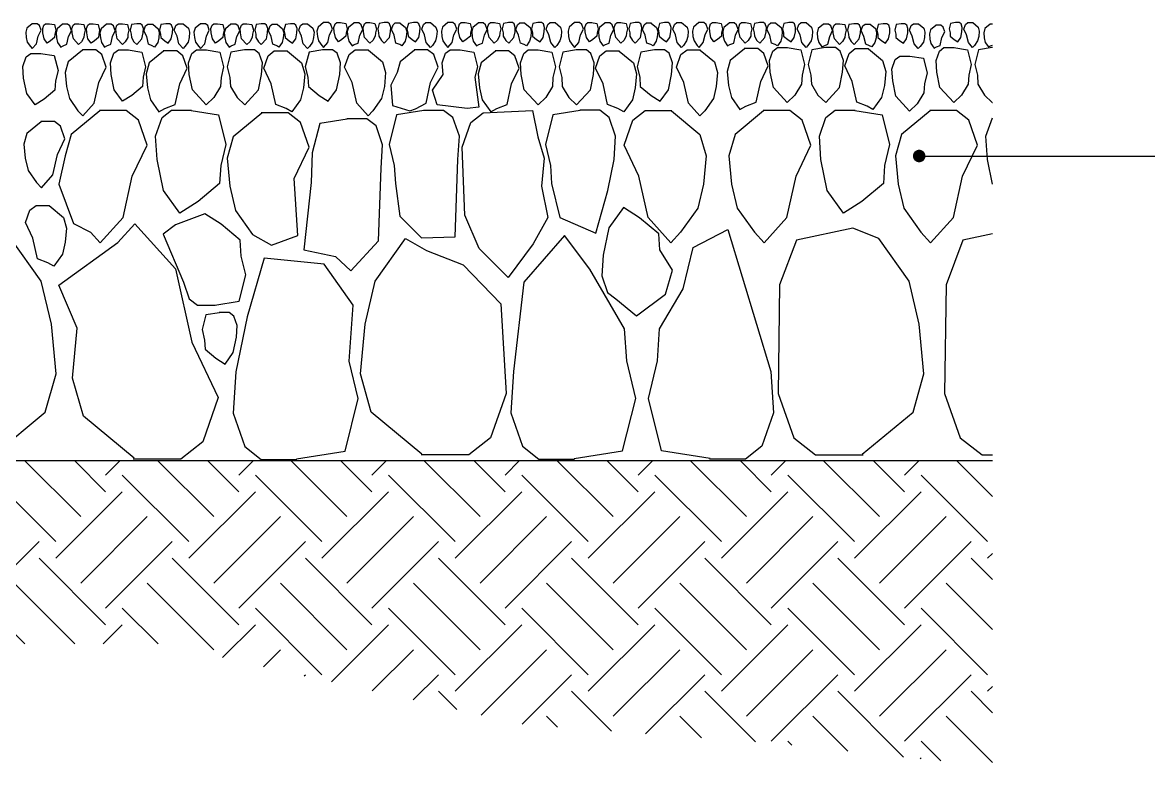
# Model space of a CAD drawing. Header units: millimetres. Extents: x 4085 to 4872, y 1447 to 1654.
# Drawn here: x 4410.6 to 4415.98, y 1644.19 to 1647.74 of the extents above; entities that cross this region are included whole.
import ezdxf

# ---------------------------------------------------------------- set-up
doc = ezdxf.new("R2010")
doc.units = ezdxf.units.MM
for name, color, linetype in [('RETINI', 253, 'Continuous'), ('SEZIONI', 5, 'Continuous'), ('TESTO', 252, 'Continuous'), ('VESPAIO', 33, 'Continuous')]:
    doc.layers.add(name, color=color, linetype=linetype)

msp = doc.modelspace()

# ---------------------------------------------------------------- hatches: boundary and pattern name
at = {"layer": 'RETINI'}
h = msp.add_hatch(dxfattribs=at)
h.set_pattern_fill('EARTH', color=256, scale=1.8, angle=45, style=0)
h.set_pattern_definition([(45, (1691.03736, -2224.34462), (4e-17, 0.636396103), [0.45, -0.45]), (45, (1690.91803, -2224.2253), (4e-17, 0.636396103), [0.45, -0.45]), (45, (1690.7987, -2224.10597), (4e-17, 0.636396103), [0.45, -0.45]), (135, (1690.7987, -2224.02642), (-0.636396103, 8e-17), [0.45, -0.45]), (135, (1690.91803, -2223.9071), (-0.636396103, 8e-17), [0.45, -0.45]), (135, (1691.03736, -2223.78778), (-0.636396103, 8e-17), [0.45, -0.45])])
h.paths.add_polyline_path([(4411.259, 1644.7728), (4413, 1644.3862), (4414.2123, 1644.296), (4415.2335, 1644.187), (4415.2335, 1645.6504), (4406.8335, 1645.6504), (4406.8335, 1644.3291), (4407.403, 1644.6439), (4408.3961, 1644.7728), (4409.8146, 1644.7728)])

# ---------------------------------------------------------------- linework, layer by layer
at = {"color": 0, "linetype": 'ByBlock', "const_width": 0.03}
msp.add_lwpolyline([(4414.8957, 1647.0973, 1), (4414.8713, 1647.1147, 1)], format="xyb", close=True, dxfattribs=at)
at = {"layer": 'SEZIONI'}
msp.add_lwpolyline([(4406.8335, 1645.6504), (4415.2335, 1645.6504)], dxfattribs=at)
at = {"layer": 'TESTO', "linetype": 'Continuous'}
msp.add_line((4414.8835, 1647.106), (4420.34, 1647.106), dxfattribs=at)
at = {"layer": 'TESTO'}
msp.add_lwpolyline([(4415.2335, 1647.7366), (4415.2225, 1647.7366)], dxfattribs=at)
at = {"layer": 'VESPAIO'}
for points in [[(4410.6438, 1647.738), (4410.6182, 1647.7168), (4410.6127, 1647.6975), (4410.6151, 1647.6724), (4410.6202, 1647.6508), (4410.6355, 1647.6292), (4410.6442, 1647.6197), (4410.6646, 1647.6425), (4410.6729, 1647.6795), (4410.6862, 1647.7074), (4410.6784, 1647.7298), (4410.6674, 1647.7384), (4410.6434, 1647.7384)], [(4410.7256, 1647.7383), (4410.7501, 1647.7345), (4410.7567, 1647.7079), (4410.7522, 1647.6891), (4410.7511, 1647.6728), (4410.7318, 1647.6566), (4410.7155, 1647.6462), (4410.7007, 1647.6667), (4410.6951, 1647.6944), (4410.6938, 1647.7153), (4410.6997, 1647.7321), (4410.7079, 1647.7386), (4410.7259, 1647.7386)], [(4410.7889, 1647.736), (4410.7634, 1647.7148), (4410.7579, 1647.6955), (4410.7602, 1647.6704), (4410.7653, 1647.6488), (4410.7807, 1647.6271), (4410.7912, 1647.6332), (4410.8098, 1647.6405), (4410.818, 1647.6774), (4410.8314, 1647.7053), (4410.8235, 1647.7277), (4410.8125, 1647.7364), (4410.7885, 1647.7364)], [(4410.8656, 1647.7382), (4410.8901, 1647.7344), (4410.8967, 1647.7078), (4410.8921, 1647.689), (4410.8911, 1647.6728), (4410.8792, 1647.6526), (4410.8653, 1647.6397), (4410.8407, 1647.6666), (4410.8351, 1647.6943), (4410.8337, 1647.7152), (4410.8396, 1647.732), (4410.8479, 1647.7385), (4410.8659, 1647.7385)], [(4410.9349, 1647.7383), (4410.9594, 1647.7345), (4410.966, 1647.7079), (4410.9615, 1647.6891), (4410.9604, 1647.6728), (4410.9411, 1647.6566), (4410.9248, 1647.6462), (4410.91, 1647.6667), (4410.9044, 1647.6944), (4410.9031, 1647.7153), (4410.909, 1647.7321), (4410.9172, 1647.7386), (4410.9352, 1647.7386)], [(4410.9982, 1647.736), (4410.9727, 1647.7148), (4410.9671, 1647.6955), (4410.9695, 1647.6704), (4410.9746, 1647.6488), (4410.99, 1647.6271), (4411.0005, 1647.6332), (4411.019, 1647.6405), (4411.0273, 1647.6774), (4411.0407, 1647.7053), (4411.0328, 1647.7277), (4411.0218, 1647.7364), (4410.9978, 1647.7364)], [(4411.0749, 1647.7382), (4411.0994, 1647.7344), (4411.106, 1647.7078), (4411.1014, 1647.689), (4411.1004, 1647.6728), (4411.0885, 1647.6526), (4411.0746, 1647.6397), (4411.05, 1647.6666), (4411.0444, 1647.6943), (4411.043, 1647.7152), (4411.0489, 1647.732), (4411.0572, 1647.7385), (4411.0752, 1647.7385)], [(4411.1435, 1647.7382), (4411.119, 1647.7344), (4411.1124, 1647.7078), (4411.117, 1647.689), (4411.118, 1647.6728), (4411.1299, 1647.6526), (4411.1438, 1647.6397), (4411.1684, 1647.6666), (4411.174, 1647.6943), (4411.1754, 1647.7152), (4411.1695, 1647.732), (4411.1612, 1647.7385), (4411.1433, 1647.7385)], [(4411.2202, 1647.736), (4411.2458, 1647.7148), (4411.2513, 1647.6955), (4411.2489, 1647.6704), (4411.2438, 1647.6488), (4411.2285, 1647.6271), (4411.2179, 1647.6332), (4411.1994, 1647.6405), (4411.1911, 1647.6774), (4411.1777, 1647.7053), (4411.1856, 1647.7277), (4411.1966, 1647.7364), (4411.2206, 1647.7364)], [(4411.2835, 1647.7383), (4411.259, 1647.7345), (4411.2524, 1647.7079), (4411.257, 1647.6891), (4411.258, 1647.6728), (4411.2773, 1647.6566), (4411.2936, 1647.6462), (4411.3084, 1647.6667), (4411.314, 1647.6944), (4411.3154, 1647.7153), (4411.3095, 1647.7321), (4411.3012, 1647.7386), (4411.2832, 1647.7386)], [(4411.3653, 1647.738), (4411.3909, 1647.7168), (4411.3964, 1647.6975), (4411.394, 1647.6724), (4411.3889, 1647.6508), (4411.3736, 1647.6292), (4411.365, 1647.6197), (4411.3445, 1647.6425), (4411.3362, 1647.6795), (4411.3229, 1647.7074), (4411.3307, 1647.7298), (4411.3418, 1647.7384), (4411.3657, 1647.7384)], [(4411.448, 1647.738), (4411.4224, 1647.7168), (4411.4169, 1647.6975), (4411.4193, 1647.6724), (4411.4244, 1647.6508), (4411.4397, 1647.6292), (4411.4484, 1647.6197), (4411.4688, 1647.6425), (4411.4771, 1647.6795), (4411.4904, 1647.7074), (4411.4826, 1647.7298), (4411.4715, 1647.7384), (4411.4476, 1647.7384)], [(4411.5298, 1647.7383), (4411.5543, 1647.7345), (4411.5609, 1647.7079), (4411.5563, 1647.6891), (4411.5553, 1647.6728), (4411.536, 1647.6566), (4411.5197, 1647.6462), (4411.5049, 1647.6667), (4411.4993, 1647.6944), (4411.4979, 1647.7153), (4411.5038, 1647.7321), (4411.5121, 1647.7386), (4411.5301, 1647.7386)], [(4411.5931, 1647.736), (4411.5675, 1647.7148), (4411.562, 1647.6955), (4411.5644, 1647.6704), (4411.5695, 1647.6488), (4411.5848, 1647.6271), (4411.5954, 1647.6332), (4411.6139, 1647.6405), (4411.6222, 1647.6774), (4411.6356, 1647.7053), (4411.6277, 1647.7277), (4411.6167, 1647.7364), (4411.5927, 1647.7364)], [(4411.6698, 1647.7382), (4411.6943, 1647.7344), (4411.7009, 1647.7078), (4411.6963, 1647.689), (4411.6953, 1647.6728), (4411.6834, 1647.6526), (4411.6695, 1647.6397), (4411.6449, 1647.6666), (4411.6393, 1647.6943), (4411.6379, 1647.7152), (4411.6438, 1647.732), (4411.6521, 1647.7385), (4411.6701, 1647.7385)], [(4411.7384, 1647.7382), (4411.7139, 1647.7344), (4411.7073, 1647.7078), (4411.7119, 1647.689), (4411.7129, 1647.6728), (4411.7248, 1647.6526), (4411.7387, 1647.6397), (4411.7633, 1647.6666), (4411.7689, 1647.6943), (4411.7703, 1647.7152), (4411.7644, 1647.732), (4411.7561, 1647.7385), (4411.7381, 1647.7385)], [(4411.8151, 1647.736), (4411.8407, 1647.7148), (4411.8462, 1647.6955), (4411.8438, 1647.6704), (4411.8387, 1647.6488), (4411.8234, 1647.6271), (4411.8128, 1647.6332), (4411.7943, 1647.6405), (4411.786, 1647.6774), (4411.7726, 1647.7053), (4411.7805, 1647.7277), (4411.7915, 1647.7364), (4411.8155, 1647.7364)], [(4411.8784, 1647.7383), (4411.8539, 1647.7345), (4411.8473, 1647.7079), (4411.8519, 1647.6891), (4411.8529, 1647.6728), (4411.8722, 1647.6566), (4411.8885, 1647.6462), (4411.9033, 1647.6667), (4411.9089, 1647.6944), (4411.9102, 1647.7153), (4411.9044, 1647.7321), (4411.8961, 1647.7386), (4411.8781, 1647.7386)], [(4411.9602, 1647.738), (4411.9858, 1647.7168), (4411.9913, 1647.6975), (4411.9889, 1647.6724), (4411.9838, 1647.6508), (4411.9685, 1647.6292), (4411.9598, 1647.6197), (4411.9394, 1647.6425), (4411.9311, 1647.6795), (4411.9178, 1647.7074), (4411.9256, 1647.7298), (4411.9366, 1647.7384), (4411.9606, 1647.7384)], [(4412.0359, 1647.7438), (4412.0103, 1647.7225), (4412.0048, 1647.7033), (4412.0072, 1647.6781), (4412.0123, 1647.6565), (4412.0276, 1647.6349), (4412.0363, 1647.6255), (4412.0567, 1647.6483), (4412.065, 1647.6852), (4412.0784, 1647.7131), (4412.0705, 1647.7355), (4412.0595, 1647.7441), (4412.0355, 1647.7441)], [(4412.1177, 1647.744), (4412.1422, 1647.7402), (4412.1489, 1647.7137), (4412.1443, 1647.6948), (4412.1433, 1647.6786), (4412.1239, 1647.6624), (4412.1076, 1647.6519), (4412.0928, 1647.6724), (4412.0872, 1647.7001), (4412.0859, 1647.721), (4412.0918, 1647.7378), (4412.1, 1647.7443), (4412.118, 1647.7443)], [(4412.181, 1647.7417), (4412.1555, 1647.7205), (4412.15, 1647.7012), (4412.1523, 1647.6761), (4412.1574, 1647.6545), (4412.1728, 1647.6329), (4412.1833, 1647.639), (4412.2019, 1647.6462), (4412.2101, 1647.6832), (4412.2235, 1647.7111), (4412.2156, 1647.7335), (4412.2046, 1647.7421), (4412.1806, 1647.7421)], [(4412.2577, 1647.7439), (4412.2822, 1647.7401), (4412.2888, 1647.7136), (4412.2842, 1647.6947), (4412.2832, 1647.6785), (4412.2713, 1647.6584), (4412.2574, 1647.6454), (4412.2328, 1647.6723), (4412.2272, 1647.7), (4412.2258, 1647.7209), (4412.2317, 1647.7377), (4412.24, 1647.7442), (4412.258, 1647.7442)], [(4412.3264, 1647.7439), (4412.3019, 1647.7401), (4412.2952, 1647.7136), (4412.2998, 1647.6947), (4412.3008, 1647.6785), (4412.3127, 1647.6584), (4412.3267, 1647.6454), (4412.3513, 1647.6723), (4412.3569, 1647.7), (4412.3582, 1647.7209), (4412.3523, 1647.7377), (4412.3441, 1647.7442), (4412.3261, 1647.7442)], [(4412.403, 1647.7417), (4412.4286, 1647.7205), (4412.4341, 1647.7012), (4412.4317, 1647.6761), (4412.4266, 1647.6545), (4412.4113, 1647.6329), (4412.4007, 1647.639), (4412.3822, 1647.6462), (4412.3739, 1647.6832), (4412.3606, 1647.7111), (4412.3684, 1647.7335), (4412.3794, 1647.7421), (4412.4034, 1647.7421)], [(4412.4663, 1647.744), (4412.4418, 1647.7402), (4412.4352, 1647.7137), (4412.4398, 1647.6948), (4412.4408, 1647.6786), (4412.4601, 1647.6624), (4412.4764, 1647.6519), (4412.4912, 1647.6724), (4412.4968, 1647.7001), (4412.4982, 1647.721), (4412.4923, 1647.7378), (4412.484, 1647.7443), (4412.466, 1647.7443)], [(4412.5482, 1647.7438), (4412.5737, 1647.7225), (4412.5792, 1647.7033), (4412.5769, 1647.6781), (4412.5718, 1647.6565), (4412.5564, 1647.6349), (4412.5478, 1647.6255), (4412.5273, 1647.6483), (4412.5191, 1647.6852), (4412.5057, 1647.7131), (4412.5136, 1647.7355), (4412.5246, 1647.7441), (4412.5486, 1647.7441)], [(4412.6308, 1647.7438), (4412.6052, 1647.7225), (4412.5997, 1647.7033), (4412.6021, 1647.6781), (4412.6072, 1647.6565), (4412.6225, 1647.6349), (4412.6312, 1647.6255), (4412.6516, 1647.6483), (4412.6599, 1647.6852), (4412.6732, 1647.7131), (4412.6654, 1647.7355), (4412.6544, 1647.7441), (4412.6304, 1647.7441)], [(4412.7126, 1647.744), (4412.7371, 1647.7402), (4412.7437, 1647.7137), (4412.7392, 1647.6948), (4412.7381, 1647.6786), (4412.7188, 1647.6624), (4412.7025, 1647.6519), (4412.6877, 1647.6724), (4412.6821, 1647.7001), (4412.6808, 1647.721), (4412.6867, 1647.7378), (4412.6949, 1647.7443), (4412.7129, 1647.7443)], [(4412.7759, 1647.7417), (4412.7504, 1647.7205), (4412.7449, 1647.7012), (4412.7472, 1647.6761), (4412.7523, 1647.6545), (4412.7677, 1647.6329), (4412.7782, 1647.639), (4412.7968, 1647.6462), (4412.805, 1647.6832), (4412.8184, 1647.7111), (4412.8105, 1647.7335), (4412.7995, 1647.7421), (4412.7755, 1647.7421)], [(4412.8526, 1647.7439), (4412.8771, 1647.7401), (4412.8837, 1647.7136), (4412.8791, 1647.6947), (4412.8781, 1647.6785), (4412.8662, 1647.6584), (4412.8523, 1647.6454), (4412.8277, 1647.6723), (4412.8221, 1647.7), (4412.8207, 1647.7209), (4412.8266, 1647.7377), (4412.8349, 1647.7442), (4412.8529, 1647.7442)], [(4412.9213, 1647.7439), (4412.8967, 1647.7401), (4412.8901, 1647.7136), (4412.8947, 1647.6947), (4412.8957, 1647.6785), (4412.9076, 1647.6584), (4412.9216, 1647.6454), (4412.9461, 1647.6723), (4412.9517, 1647.7), (4412.9531, 1647.7209), (4412.9472, 1647.7377), (4412.939, 1647.7442), (4412.921, 1647.7442)], [(4412.9979, 1647.7417), (4413.0235, 1647.7205), (4413.029, 1647.7012), (4413.0266, 1647.6761), (4413.0215, 1647.6545), (4413.0062, 1647.6329), (4412.9956, 1647.639), (4412.9771, 1647.6462), (4412.9688, 1647.6832), (4412.9554, 1647.7111), (4412.9633, 1647.7335), (4412.9743, 1647.7421), (4412.9983, 1647.7421)], [(4413.0612, 1647.744), (4413.0367, 1647.7402), (4413.0301, 1647.7137), (4413.0347, 1647.6948), (4413.0357, 1647.6786), (4413.055, 1647.6624), (4413.0713, 1647.6519), (4413.0861, 1647.6724), (4413.0917, 1647.7001), (4413.0931, 1647.721), (4413.0872, 1647.7378), (4413.0789, 1647.7443), (4413.0609, 1647.7443)], [(4413.1431, 1647.7438), (4413.1686, 1647.7225), (4413.1741, 1647.7033), (4413.1718, 1647.6781), (4413.1666, 1647.6565), (4413.1513, 1647.6349), (4413.1427, 1647.6255), (4413.1222, 1647.6483), (4413.114, 1647.6852), (4413.1006, 1647.7131), (4413.1085, 1647.7355), (4413.1195, 1647.7441), (4413.1434, 1647.7441)], [(4413.2359, 1647.7438), (4413.2104, 1647.7225), (4413.2049, 1647.7033), (4413.2072, 1647.6781), (4413.2123, 1647.6565), (4413.2277, 1647.6349), (4413.2363, 1647.6255), (4413.2568, 1647.6483), (4413.265, 1647.6852), (4413.2784, 1647.7131), (4413.2705, 1647.7355), (4413.2595, 1647.7441), (4413.2355, 1647.7441)], [(4413.3178, 1647.744), (4413.3423, 1647.7402), (4413.3489, 1647.7137), (4413.3443, 1647.6948), (4413.3433, 1647.6786), (4413.324, 1647.6624), (4413.3077, 1647.6519), (4413.2929, 1647.6724), (4413.2873, 1647.7001), (4413.2859, 1647.721), (4413.2918, 1647.7378), (4413.3001, 1647.7443), (4413.3181, 1647.7443)], [(4413.3811, 1647.7417), (4413.3555, 1647.7205), (4413.35, 1647.7012), (4413.3524, 1647.6761), (4413.3575, 1647.6545), (4413.3728, 1647.6329), (4413.3834, 1647.639), (4413.4019, 1647.6462), (4413.4102, 1647.6832), (4413.4235, 1647.7111), (4413.4157, 1647.7335), (4413.4047, 1647.7421), (4413.3807, 1647.7421)], [(4413.4577, 1647.7439), (4413.4822, 1647.7401), (4413.4889, 1647.7136), (4413.4843, 1647.6947), (4413.4833, 1647.6785), (4413.4714, 1647.6584), (4413.4574, 1647.6454), (4413.4328, 1647.6723), (4413.4272, 1647.7), (4413.4259, 1647.7209), (4413.4318, 1647.7377), (4413.44, 1647.7442), (4413.458, 1647.7442)], [(4413.5264, 1647.7439), (4413.5019, 1647.7401), (4413.4953, 1647.7136), (4413.4999, 1647.6947), (4413.5009, 1647.6785), (4413.5128, 1647.6584), (4413.5267, 1647.6454), (4413.5513, 1647.6723), (4413.5569, 1647.7), (4413.5583, 1647.7209), (4413.5524, 1647.7377), (4413.5441, 1647.7442), (4413.5261, 1647.7442)], [(4413.6031, 1647.7417), (4413.6286, 1647.7205), (4413.6341, 1647.7012), (4413.6318, 1647.6761), (4413.6267, 1647.6545), (4413.6113, 1647.6329), (4413.6008, 1647.639), (4413.5822, 1647.6462), (4413.574, 1647.6832), (4413.5606, 1647.7111), (4413.5685, 1647.7335), (4413.5795, 1647.7421), (4413.6035, 1647.7421)], [(4413.6664, 1647.744), (4413.6419, 1647.7402), (4413.6352, 1647.7137), (4413.6398, 1647.6948), (4413.6408, 1647.6786), (4413.6602, 1647.6624), (4413.6765, 1647.6519), (4413.6913, 1647.6724), (4413.6969, 1647.7001), (4413.6982, 1647.721), (4413.6923, 1647.7378), (4413.6841, 1647.7443), (4413.6661, 1647.7443)], [(4413.7482, 1647.7438), (4413.7738, 1647.7225), (4413.7793, 1647.7033), (4413.7769, 1647.6781), (4413.7718, 1647.6565), (4413.7565, 1647.6349), (4413.7478, 1647.6255), (4413.7274, 1647.6483), (4413.7191, 1647.6852), (4413.7057, 1647.7131), (4413.7136, 1647.7355), (4413.7246, 1647.7441), (4413.7486, 1647.7441)], [(4413.8308, 1647.7438), (4413.8053, 1647.7225), (4413.7998, 1647.7033), (4413.8021, 1647.6781), (4413.8072, 1647.6565), (4413.8226, 1647.6349), (4413.8312, 1647.6255), (4413.8517, 1647.6483), (4413.8599, 1647.6852), (4413.8733, 1647.7131), (4413.8654, 1647.7355), (4413.8544, 1647.7441), (4413.8304, 1647.7441)], [(4413.9127, 1647.744), (4413.9372, 1647.7402), (4413.9438, 1647.7137), (4413.9392, 1647.6948), (4413.9382, 1647.6786), (4413.9189, 1647.6624), (4413.9026, 1647.6519), (4413.8878, 1647.6724), (4413.8822, 1647.7001), (4413.8808, 1647.721), (4413.8867, 1647.7378), (4413.895, 1647.7443), (4413.913, 1647.7443)], [(4413.976, 1647.7417), (4413.9504, 1647.7205), (4413.9449, 1647.7012), (4413.9473, 1647.6761), (4413.9524, 1647.6545), (4413.9677, 1647.6329), (4413.9783, 1647.639), (4413.9968, 1647.6462), (4414.0051, 1647.6832), (4414.0184, 1647.7111), (4414.0106, 1647.7335), (4413.9996, 1647.7421), (4413.9756, 1647.7421)], [(4414.0526, 1647.7439), (4414.0771, 1647.7401), (4414.0838, 1647.7136), (4414.0792, 1647.6947), (4414.0782, 1647.6785), (4414.0663, 1647.6584), (4414.0523, 1647.6454), (4414.0277, 1647.6723), (4414.0221, 1647.7), (4414.0208, 1647.7209), (4414.0267, 1647.7377), (4414.0349, 1647.7442), (4414.0529, 1647.7442)], [(4414.1213, 1647.7439), (4414.0968, 1647.7401), (4414.0902, 1647.7136), (4414.0948, 1647.6947), (4414.0958, 1647.6785), (4414.1077, 1647.6584), (4414.1216, 1647.6454), (4414.1462, 1647.6723), (4414.1518, 1647.7), (4414.1532, 1647.7209), (4414.1473, 1647.7377), (4414.139, 1647.7442), (4414.121, 1647.7442)], [(4414.198, 1647.7417), (4414.2235, 1647.7205), (4414.229, 1647.7012), (4414.2267, 1647.6761), (4414.2216, 1647.6545), (4414.2062, 1647.6329), (4414.1957, 1647.639), (4414.1771, 1647.6462), (4414.1689, 1647.6832), (4414.1555, 1647.7111), (4414.1634, 1647.7335), (4414.1744, 1647.7421), (4414.1984, 1647.7421)], [(4414.2613, 1647.744), (4414.2368, 1647.7402), (4414.2301, 1647.7137), (4414.2347, 1647.6948), (4414.2357, 1647.6786), (4414.2551, 1647.6624), (4414.2714, 1647.6519), (4414.2862, 1647.6724), (4414.2918, 1647.7001), (4414.2931, 1647.721), (4414.2872, 1647.7378), (4414.279, 1647.7443), (4414.261, 1647.7443)], [(4414.3431, 1647.7438), (4414.3687, 1647.7225), (4414.3742, 1647.7033), (4414.3718, 1647.6781), (4414.3667, 1647.6565), (4414.3514, 1647.6349), (4414.3427, 1647.6255), (4414.3223, 1647.6483), (4414.314, 1647.6852), (4414.3006, 1647.7131), (4414.3085, 1647.7355), (4414.3195, 1647.7441), (4414.3435, 1647.7441)], [(4414.4267, 1647.7362), (4414.4011, 1647.7149), (4414.3956, 1647.6957), (4414.398, 1647.6705), (4414.4031, 1647.6489), (4414.4184, 1647.6273), (4414.429, 1647.6334), (4414.4475, 1647.6407), (4414.4558, 1647.6776), (4414.4691, 1647.7055), (4414.4613, 1647.7279), (4414.4503, 1647.7366), (4414.4263, 1647.7366)], [(4414.5033, 1647.7384), (4414.5279, 1647.7345), (4414.5345, 1647.708), (4414.5299, 1647.6891), (4414.5289, 1647.6729), (4414.517, 1647.6528), (4414.503, 1647.6399), (4414.4785, 1647.6667), (4414.4729, 1647.6944), (4414.4715, 1647.7154), (4414.4774, 1647.7322), (4414.4856, 1647.7386), (4414.5036, 1647.7386)], [(4414.572, 1647.7384), (4414.5475, 1647.7345), (4414.5409, 1647.708), (4414.5455, 1647.6891), (4414.5465, 1647.6729), (4414.5584, 1647.6528), (4414.5723, 1647.6399), (4414.5969, 1647.6667), (4414.6025, 1647.6944), (4414.6039, 1647.7154), (4414.598, 1647.7322), (4414.5897, 1647.7386), (4414.5717, 1647.7386)], [(4414.6487, 1647.7362), (4414.6742, 1647.7149), (4414.6797, 1647.6957), (4414.6774, 1647.6705), (4414.6723, 1647.6489), (4414.6569, 1647.6273), (4414.6464, 1647.6334), (4414.6278, 1647.6407), (4414.6196, 1647.6776), (4414.6062, 1647.7055), (4414.6141, 1647.7279), (4414.6251, 1647.7366), (4414.6491, 1647.7366)], [(4414.712, 1647.7384), (4414.6875, 1647.7346), (4414.6809, 1647.7081), (4414.6854, 1647.6892), (4414.6865, 1647.673), (4414.7058, 1647.6568), (4414.7221, 1647.6463), (4414.7369, 1647.6668), (4414.7425, 1647.6945), (4414.7438, 1647.7155), (4414.7379, 1647.7323), (4414.7297, 1647.7387), (4414.7117, 1647.7387)], [(4414.798, 1647.7384), (4414.7735, 1647.7346), (4414.7669, 1647.7081), (4414.7714, 1647.6892), (4414.7725, 1647.673), (4414.7918, 1647.6568), (4414.8081, 1647.6463), (4414.8229, 1647.6668), (4414.8285, 1647.6945), (4414.8298, 1647.7154), (4414.8239, 1647.7322), (4414.8157, 1647.7387), (4414.7977, 1647.7387)], [(4414.8798, 1647.7382), (4414.9054, 1647.7169), (4414.9109, 1647.6977), (4414.9085, 1647.6725), (4414.9034, 1647.6509), (4414.8881, 1647.6293), (4414.8794, 1647.6199), (4414.859, 1647.6427), (4414.8507, 1647.6796), (4414.8374, 1647.7075), (4414.8452, 1647.7299), (4414.8562, 1647.7386), (4414.8802, 1647.7386)], [(4414.9634, 1647.7306), (4414.9378, 1647.7093), (4414.9323, 1647.6901), (4414.9347, 1647.6649), (4414.9398, 1647.6433), (4414.9551, 1647.6217), (4414.9657, 1647.6278), (4414.9842, 1647.6351), (4414.9925, 1647.672), (4415.0059, 1647.6999), (4414.998, 1647.7223), (4414.987, 1647.731), (4414.963, 1647.731)], [(4415.0575, 1647.744), (4415.033, 1647.7402), (4415.0264, 1647.7137), (4415.031, 1647.6948), (4415.032, 1647.6786), (4415.0513, 1647.6624), (4415.0676, 1647.6519), (4415.0824, 1647.6724), (4415.088, 1647.7001), (4415.0894, 1647.721), (4415.0835, 1647.7378), (4415.0752, 1647.7443), (4415.0572, 1647.7443)], [(4415.1394, 1647.7438), (4415.1649, 1647.7225), (4415.1704, 1647.7033), (4415.1681, 1647.6781), (4415.1629, 1647.6565), (4415.1476, 1647.6349), (4415.139, 1647.6255), (4415.1185, 1647.6483), (4415.1103, 1647.6852), (4415.0969, 1647.7131), (4415.1047, 1647.7355), (4415.1158, 1647.7441), (4415.1397, 1647.7441)], [(4415.2229, 1647.7362), (4415.1974, 1647.7149), (4415.1919, 1647.6957), (4415.1942, 1647.6705), (4415.1993, 1647.6489), (4415.2147, 1647.6273), (4415.2252, 1647.6334), (4415.2335, 1647.6367)], [(4410.6841, 1647.596), (4410.7494, 1647.5859), (4410.7671, 1647.5151), (4410.7549, 1647.4648), (4410.7521, 1647.4216), (4410.7006, 1647.3784), (4410.6572, 1647.3504), (4410.6177, 1647.4051), (4410.6028, 1647.4789), (4410.5991, 1647.5347), (4410.6149, 1647.5795), (4410.6369, 1647.5968), (4410.6848, 1647.5968)], [(4410.8844, 1647.6128), (4410.8163, 1647.5562), (4410.8016, 1647.5049), (4410.8079, 1647.4378), (4410.8215, 1647.3802), (4410.8624, 1647.3225), (4410.8855, 1647.2974), (4410.94, 1647.3582), (4410.962, 1647.4567), (4410.9977, 1647.5311), (4410.9767, 1647.5908), (4410.9473, 1647.6138), (4410.8834, 1647.6138)], [(4411.1026, 1647.6135), (4411.168, 1647.6033), (4411.1857, 1647.5325), (4411.1734, 1647.4822), (4411.1707, 1647.439), (4411.1192, 1647.3958), (4411.0757, 1647.3678), (4411.0363, 1647.4225), (4411.0213, 1647.4964), (4411.0177, 1647.5522), (4411.0334, 1647.597), (4411.0555, 1647.6143), (4411.1034, 1647.6143)], [(4411.2715, 1647.6074), (4411.2033, 1647.5508), (4411.1886, 1647.4994), (4411.1949, 1647.4324), (4411.2085, 1647.3747), (4411.2494, 1647.3171), (4411.2776, 1647.3334), (4411.327, 1647.3527), (4411.349, 1647.4512), (4411.3847, 1647.5256), (4411.3637, 1647.5854), (4411.3344, 1647.6084), (4411.2704, 1647.6084)], [(4411.4759, 1647.6132), (4411.5412, 1647.603), (4411.5589, 1647.5323), (4411.5467, 1647.482), (4411.544, 1647.4387), (4411.5122, 1647.3851), (4411.4751, 1647.3506), (4411.4095, 1647.4222), (4411.3946, 1647.4961), (4411.3909, 1647.5519), (4411.4067, 1647.5967), (4411.4287, 1647.614), (4411.4767, 1647.614)], [(4411.659, 1647.6132), (4411.5937, 1647.603), (4411.576, 1647.5323), (4411.5882, 1647.482), (4411.5909, 1647.4387), (4411.6227, 1647.3851), (4411.6598, 1647.3506), (4411.7254, 1647.4222), (4411.7403, 1647.4961), (4411.744, 1647.5519), (4411.7282, 1647.5967), (4411.7062, 1647.614), (4411.6582, 1647.614)], [(4411.8634, 1647.6074), (4411.9316, 1647.5508), (4411.9463, 1647.4994), (4411.94, 1647.4324), (4411.9264, 1647.3747), (4411.8855, 1647.3171), (4411.8573, 1647.3334), (4411.8079, 1647.3527), (4411.7859, 1647.4512), (4411.7502, 1647.5256), (4411.7712, 1647.5854), (4411.8005, 1647.6084), (4411.8645, 1647.6084)], [(4412.0323, 1647.6135), (4411.9669, 1647.6033), (4411.9492, 1647.5325), (4411.9615, 1647.4822), (4411.9642, 1647.439), (4412.0157, 1647.3958), (4412.0592, 1647.3678), (4412.0986, 1647.4225), (4412.1136, 1647.4964), (4412.1172, 1647.5522), (4412.1015, 1647.597), (4412.0794, 1647.6143), (4412.0315, 1647.6143)], [(4412.2505, 1647.6128), (4412.3186, 1647.5562), (4412.3333, 1647.5049), (4412.327, 1647.4378), (4412.3134, 1647.3802), (4412.2725, 1647.3225), (4412.2494, 1647.2974), (4412.1949, 1647.3582), (4412.1729, 1647.4567), (4412.1372, 1647.5311), (4412.1582, 1647.5908), (4412.1876, 1647.6138), (4412.2515, 1647.6138)], [(4412.4708, 1647.6128), (4412.4026, 1647.5562), (4412.388, 1647.5049), (4412.3584, 1647.4452), (4412.3654, 1647.3478), (4412.4488, 1647.3225), (4412.4756, 1647.3323), (4412.5264, 1647.3582), (4412.5484, 1647.4567), (4412.584, 1647.5311), (4412.5631, 1647.5908), (4412.5337, 1647.6138), (4412.4697, 1647.6138)], [(4412.689, 1647.6135), (4412.7544, 1647.6033), (4412.772, 1647.5325), (4412.7598, 1647.4822), (4412.7794, 1647.3393), (4412.7229, 1647.3337), (4412.5802, 1647.3506), (4412.5576, 1647.4212), (4412.6077, 1647.4964), (4412.6041, 1647.5522), (4412.6198, 1647.597), (4412.6418, 1647.6143), (4412.6898, 1647.6143)], [(4412.8578, 1647.6074), (4412.7897, 1647.5508), (4412.775, 1647.4994), (4412.7813, 1647.4324), (4412.7949, 1647.3747), (4412.8358, 1647.3171), (4412.864, 1647.3334), (4412.9134, 1647.3527), (4412.9354, 1647.4512), (4412.9711, 1647.5256), (4412.9501, 1647.5854), (4412.9207, 1647.6084), (4412.8568, 1647.6084)], [(4413.0623, 1647.6132), (4413.1276, 1647.603), (4413.1453, 1647.5323), (4413.1331, 1647.482), (4413.1303, 1647.4387), (4413.0986, 1647.3851), (4413.0615, 1647.3506), (4412.9959, 1647.4222), (4412.981, 1647.4961), (4412.9773, 1647.5519), (4412.9931, 1647.5967), (4413.0151, 1647.614), (4413.063, 1647.614)], [(4413.2454, 1647.6132), (4413.18, 1647.603), (4413.1624, 1647.5323), (4413.1746, 1647.482), (4413.1773, 1647.4387), (4413.209, 1647.3851), (4413.2462, 1647.3506), (4413.3118, 1647.4222), (4413.3267, 1647.4961), (4413.3303, 1647.5519), (4413.3146, 1647.5967), (4413.2926, 1647.614), (4413.2446, 1647.614)], [(4413.4498, 1647.6074), (4413.518, 1647.5508), (4413.5326, 1647.4994), (4413.5264, 1647.4324), (4413.5127, 1647.3747), (4413.4718, 1647.3171), (4413.4437, 1647.3334), (4413.3942, 1647.3527), (4413.3722, 1647.4512), (4413.3366, 1647.5256), (4413.3575, 1647.5854), (4413.3869, 1647.6084), (4413.4509, 1647.6084)], [(4413.6186, 1647.6135), (4413.5533, 1647.6033), (4413.5356, 1647.5325), (4413.5478, 1647.4822), (4413.5506, 1647.439), (4413.6021, 1647.3958), (4413.6455, 1647.3678), (4413.685, 1647.4225), (4413.6999, 1647.4964), (4413.7036, 1647.5522), (4413.6878, 1647.597), (4413.6658, 1647.6143), (4413.6179, 1647.6143)], [(4413.8369, 1647.6128), (4413.905, 1647.5562), (4413.9197, 1647.5049), (4413.9134, 1647.4378), (4413.8998, 1647.3802), (4413.8589, 1647.3225), (4413.8358, 1647.2974), (4413.7813, 1647.3582), (4413.7593, 1647.4567), (4413.7236, 1647.5311), (4413.7446, 1647.5908), (4413.7739, 1647.6138), (4413.8379, 1647.6138)], [(4414.0486, 1647.6185), (4413.9805, 1647.5619), (4413.9658, 1647.5106), (4413.9721, 1647.4435), (4413.9857, 1647.3859), (4414.0266, 1647.3282), (4414.0548, 1647.3445), (4414.1042, 1647.3639), (4414.1262, 1647.4624), (4414.1619, 1647.5368), (4414.1409, 1647.5965), (4414.1115, 1647.6195), (4414.0476, 1647.6195)], [(4414.253, 1647.6243), (4414.3184, 1647.6142), (4414.3361, 1647.5434), (4414.3238, 1647.4931), (4414.3211, 1647.4499), (4414.2894, 1647.3962), (4414.2522, 1647.3617), (4414.1867, 1647.4334), (4414.1717, 1647.5072), (4414.1681, 1647.563), (4414.1838, 1647.6078), (4414.2059, 1647.6251), (4414.2538, 1647.6251)], [(4414.4362, 1647.6243), (4414.3708, 1647.6142), (4414.3532, 1647.5434), (4414.3654, 1647.4931), (4414.3681, 1647.4499), (4414.3998, 1647.3962), (4414.437, 1647.3617), (4414.5025, 1647.4334), (4414.5175, 1647.5072), (4414.5211, 1647.563), (4414.5054, 1647.6078), (4414.4834, 1647.6251), (4414.4354, 1647.6251)], [(4414.6406, 1647.6185), (4414.7088, 1647.5619), (4414.7234, 1647.5106), (4414.7171, 1647.4435), (4414.7035, 1647.3859), (4414.6626, 1647.3282), (4414.6344, 1647.3445), (4414.585, 1647.3639), (4414.563, 1647.4624), (4414.5274, 1647.5368), (4414.5483, 1647.5965), (4414.5777, 1647.6195), (4414.6416, 1647.6195)], [(4415.0493, 1647.6243), (4415.1146, 1647.6142), (4415.1323, 1647.5434), (4415.1201, 1647.4931), (4415.1174, 1647.4499), (4415.0856, 1647.3962), (4415.0485, 1647.3617), (4414.9829, 1647.4334), (4414.968, 1647.5072), (4414.9644, 1647.563), (4414.9801, 1647.6078), (4415.0021, 1647.6251), (4415.0501, 1647.6251)], [(4415.2324, 1647.6243), (4415.1671, 1647.6142), (4415.1494, 1647.5434), (4415.1616, 1647.4931), (4415.1643, 1647.4499), (4415.1961, 1647.3962), (4415.2332, 1647.3617), (4415.2335, 1647.3621)], [(4415.2335, 1647.6251), (4415.2316, 1647.6251)], [(4414.8383, 1647.5833), (4414.9037, 1647.5731), (4414.9213, 1647.5023), (4414.9091, 1647.452), (4414.9064, 1647.4088), (4414.8747, 1647.3552), (4414.8375, 1647.3207), (4414.7719, 1647.3923), (4414.757, 1647.4662), (4414.7534, 1647.522), (4414.7691, 1647.5668), (4414.7911, 1647.5841), (4414.8391, 1647.5841)], [(4410.9669, 1647.3219), (4410.8306, 1647.2087), (4410.8013, 1647.1061), (4410.7717, 1646.9719), (4410.8411, 1646.7833), (4410.9229, 1646.7414), (4410.969, 1646.6911), (4411.0781, 1646.8127), (4411.1221, 1647.0097), (4411.1934, 1647.1585), (4411.1515, 1647.2779), (4411.0928, 1647.324), (4410.9649, 1647.324)], [(4411.4034, 1647.3233), (4411.5341, 1647.3029), (4411.5694, 1647.1614), (4411.545, 1647.0608), (4411.5396, 1646.9743), (4411.4364, 1646.8879), (4411.3496, 1646.832), (4411.2707, 1646.9413), (4411.2408, 1647.0891), (4411.2335, 1647.2007), (4411.265, 1647.2903), (4411.309, 1647.3248), (4411.405, 1647.3248)], [(4412.5162, 1647.3228), (4412.3854, 1647.3024), (4412.3501, 1647.1609), (4412.3746, 1647.0603), (4412.38, 1646.9738), (4412.4017, 1646.8179), (4412.505, 1646.7146), (4412.6658, 1646.7203), (4412.6788, 1647.0886), (4412.686, 1647.2002), (4412.6546, 1647.2897), (4412.6105, 1647.3243), (4412.5146, 1647.3243)], [(4413.0348, 1647.3238), (4413.0613, 1647.1979), (4413.0907, 1647.0952), (4413.0781, 1646.9611), (4413.1079, 1646.8121), (4413.039, 1646.6859), (4412.9184, 1646.5252), (4412.7806, 1646.663), (4412.7117, 1646.8236), (4412.6985, 1647.1476), (4412.7405, 1647.267), (4412.7992, 1647.3131), (4413.0348, 1647.3238)], [(4413.2626, 1647.3233), (4413.1319, 1647.3029), (4413.0966, 1647.1614), (4413.121, 1647.0608), (4413.1265, 1646.9743), (4413.1653, 1646.8121), (4413.3376, 1646.7376), (4413.3954, 1646.9413), (4413.4252, 1647.0891), (4413.4325, 1647.2007), (4413.401, 1647.2903), (4413.357, 1647.3248), (4413.2611, 1647.3248)], [(4413.6991, 1647.3219), (4413.8354, 1647.2087), (4413.8648, 1647.1061), (4413.8522, 1646.9719), (4413.8249, 1646.8567), (4413.7431, 1646.7414), (4413.697, 1646.6911), (4413.5879, 1646.8127), (4413.5439, 1647.0097), (4413.4726, 1647.1585), (4413.5145, 1647.2779), (4413.5733, 1647.324), (4413.7012, 1647.324)], [(4414.1397, 1647.3219), (4414.0034, 1647.2087), (4413.974, 1647.1061), (4413.9866, 1646.9719), (4414.0139, 1646.8567), (4414.0957, 1646.7414), (4414.1418, 1646.6911), (4414.2508, 1646.8127), (4414.2949, 1647.0097), (4414.3662, 1647.1585), (4414.3242, 1647.2779), (4414.2655, 1647.324), (4414.1376, 1647.324)], [(4414.5761, 1647.3233), (4414.7069, 1647.3029), (4414.7422, 1647.1614), (4414.7177, 1647.0608), (4414.7123, 1646.9743), (4414.6092, 1646.8879), (4414.5224, 1646.832), (4414.4434, 1646.9413), (4414.4135, 1647.0891), (4414.4063, 1647.2007), (4414.4377, 1647.2903), (4414.4818, 1647.3248), (4414.5777, 1647.3248)], [(4414.9359, 1647.3219), (4414.7996, 1647.2087), (4414.7703, 1647.1061), (4414.7829, 1646.9719), (4414.8101, 1646.8567), (4414.8919, 1646.7414), (4414.938, 1646.6911), (4415.0471, 1646.8127), (4415.0911, 1647.0097), (4415.1624, 1647.1585), (4415.1205, 1647.2779), (4415.0618, 1647.324), (4414.9338, 1647.324)], [(4410.6868, 1647.27), (4410.6186, 1647.2134), (4410.6039, 1647.1621), (4410.6102, 1647.095), (4410.6238, 1647.0374), (4410.6647, 1646.9798), (4410.6878, 1646.9546), (4410.7423, 1647.0154), (4410.7643, 1647.1139), (4410.8, 1647.1883), (4410.779, 1647.248), (4410.7497, 1647.2711), (4410.6857, 1647.2711)], [(4411.741, 1647.3111), (4411.6047, 1647.1979), (4411.5754, 1647.0952), (4411.588, 1646.9611), (4411.6152, 1646.8458), (4411.697, 1646.7306), (4411.7873, 1646.6802), (4411.9136, 1646.7261), (4411.8962, 1646.9988), (4411.9675, 1647.1476), (4411.9256, 1647.267), (4411.8669, 1647.3131), (4411.7389, 1647.3131)], [(4412.1487, 1647.2826), (4412.0179, 1647.2622), (4411.9826, 1647.1207), (4411.9768, 1646.9786), (4411.9423, 1646.6572), (4412.0932, 1646.6255), (4412.1675, 1646.5565), (4412.2986, 1646.6998), (4412.3113, 1647.0484), (4412.3185, 1647.16), (4412.2871, 1647.2496), (4412.243, 1647.2842), (4412.1471, 1647.2842)], [(4415.2335, 1646.9716), (4415.2098, 1647.0891), (4415.2025, 1647.2007), (4415.2335, 1647.289)], [(4410.7251, 1646.869), (4410.7932, 1646.8124), (4410.8079, 1646.7611), (4410.8016, 1646.694), (4410.788, 1646.6364), (4410.7471, 1646.5788), (4410.7189, 1646.595), (4410.6695, 1646.6144), (4410.6475, 1646.7129), (4410.6118, 1646.7873), (4410.6328, 1646.847), (4410.6621, 1646.8701), (4410.7261, 1646.8701)], [(4413.5328, 1646.3416), (4413.6706, 1646.4449), (4413.7051, 1646.5597), (4413.6433, 1646.6571), (4413.6385, 1646.7339), (4413.5468, 1646.8107), (4413.4697, 1646.8604), (4413.3995, 1646.7632), (4413.3729, 1646.6319), (4413.3665, 1646.5327), (4413.3944, 1646.4531), (4413.4336, 1646.4224), (4413.5328, 1646.3416)], [(4411.5172, 1646.3934), (4411.6334, 1646.4115), (4411.6648, 1646.5373), (4411.6431, 1646.6267), (4411.6383, 1646.7036), (4411.5466, 1646.7804), (4411.4694, 1646.8301), (4411.3279, 1646.7777), (4411.2705, 1646.7318), (4411.3662, 1646.5024), (4411.3942, 1646.4227), (4411.4334, 1646.392), (4411.5186, 1646.392)], [(4410.4636, 1645.6801), (4410.7059, 1645.8813), (4410.7581, 1646.0638), (4410.7357, 1646.3023), (4410.6873, 1646.5072), (4410.5419, 1646.7121), (4410.4183, 1646.7605), (4410.1484, 1646.7031), (4410.068, 1646.4908), (4410.0609, 1645.9707), (4410.1355, 1645.7583), (4410.2399, 1645.6764), (4410.4673, 1645.6764)], [(4411.1307, 1645.6608), (4410.8884, 1645.862), (4410.8362, 1646.0445), (4410.8585, 1646.283), (4410.7717, 1646.4879), (4411.0524, 1646.6928), (4411.1344, 1646.7822), (4411.3283, 1646.5661), (4411.4066, 1646.2159), (4411.5333, 1645.9514), (4411.4588, 1645.739), (4411.3544, 1645.6571), (4411.127, 1645.6571)], [(4413.8848, 1645.6593), (4413.6524, 1645.6955), (4413.5896, 1645.9471), (4413.6331, 1646.1259), (4413.6428, 1646.2796), (4413.7555, 1646.4704), (4413.8027, 1646.6687), (4413.9692, 1646.7548), (4414.1739, 1646.0756), (4414.1868, 1645.8772), (4414.1309, 1645.718), (4414.0526, 1645.6565), (4413.882, 1645.6565)], [(4414.6117, 1645.6801), (4414.854, 1645.8813), (4414.9062, 1646.0638), (4414.8838, 1646.3023), (4414.8353, 1646.5072), (4414.69, 1646.7121), (4414.5663, 1646.7605), (4414.2965, 1646.7031), (4414.2161, 1646.4908), (4414.209, 1645.9707), (4414.2836, 1645.7583), (4414.388, 1645.6764), (4414.6154, 1645.6764)], [(4415.2335, 1646.7331), (4415.0927, 1646.7031), (4415.0123, 1646.4908), (4415.0053, 1645.9707), (4415.0798, 1645.7583), (4415.1842, 1645.6764), (4415.2335, 1645.6764)], [(4412.5068, 1645.6801), (4412.2645, 1645.8813), (4412.2123, 1646.0638), (4412.2347, 1646.3023), (4412.2832, 1646.5072), (4412.4285, 1646.7121), (4412.5287, 1646.6543), (4412.7044, 1646.5854), (4412.884, 1646.399), (4412.9095, 1645.9707), (4412.8349, 1645.7583), (4412.7305, 1645.6764), (4412.5031, 1645.6764)], [(4413.2337, 1645.6593), (4413.4661, 1645.6955), (4413.5289, 1645.9471), (4413.4854, 1646.1259), (4413.4757, 1646.2796), (4413.3089, 1646.5654), (4413.1883, 1646.7261), (4412.9931, 1646.5023), (4412.9446, 1646.0756), (4412.9317, 1645.8772), (4412.9876, 1645.718), (4413.0659, 1645.6565), (4413.2365, 1645.6565)], [(4411.9066, 1645.6584), (4412.139, 1645.6946), (4412.2018, 1645.9462), (4412.1583, 1646.125), (4412.1777, 1646.3933), (4412.0399, 1646.5884), (4411.7528, 1646.6171), (4411.6706, 1646.3374), (4411.6175, 1646.0747), (4411.6046, 1645.8763), (4411.6605, 1645.7171), (4411.7388, 1645.6556), (4411.9094, 1645.6556)], [(4411.5385, 1646.3568), (4411.4731, 1646.3467), (4411.4554, 1646.2759), (4411.4677, 1646.2256), (4411.4704, 1646.1824), (4411.522, 1646.1391), (4411.5654, 1646.1112), (4411.6048, 1646.1659), (4411.6198, 1646.2397), (4411.6234, 1646.2955), (4411.6077, 1646.3403), (4411.5856, 1646.3576), (4411.5377, 1646.3576)]]:
    msp.add_lwpolyline(points, dxfattribs=at)

doc.saveas('drawing.dxf')
